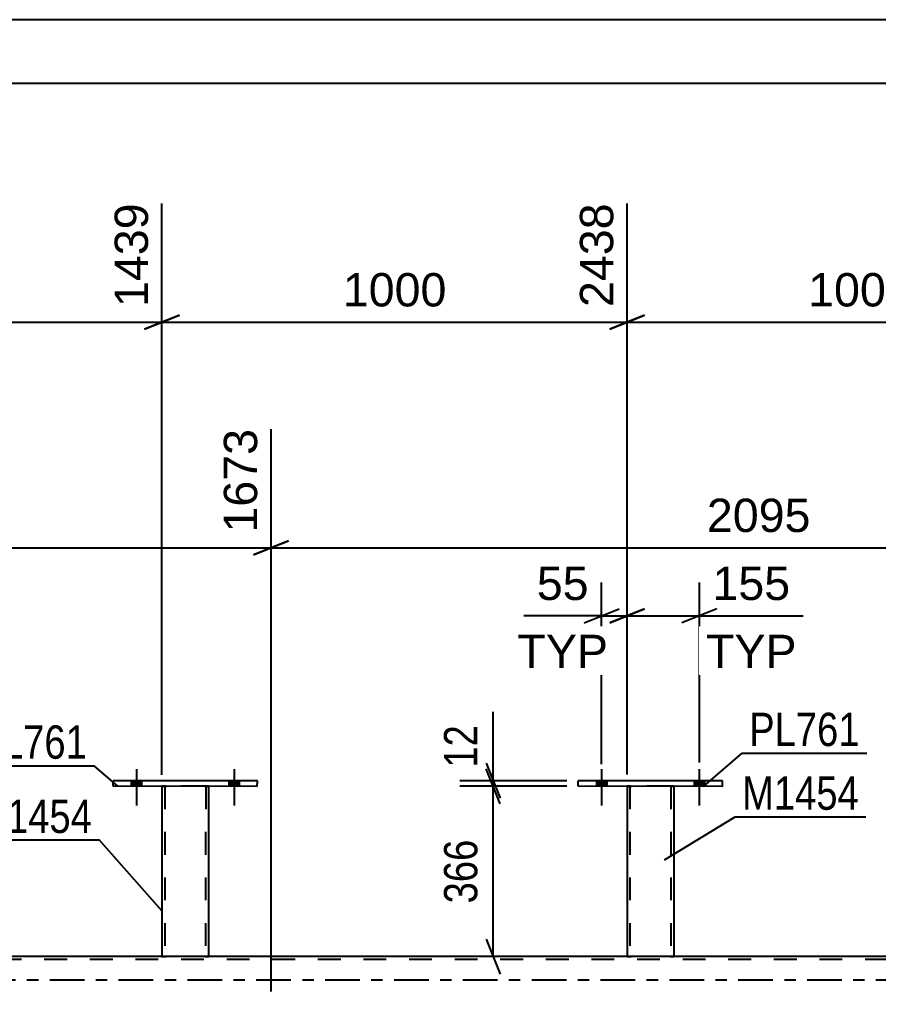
# Model space of a CAD drawing. Header units: millimetres. Extents: x -57 to 784, y -422 to 172.
# Drawn here: x 43.1 to 116.9, y -1 to 82.5 of the extents above; entities that cross this region are included whole.
import ezdxf

# ---------------------------------------------------------------- set-up
doc = ezdxf.new("R2010")
doc.units = ezdxf.units.MM
doc.linetypes.add('DXK_LINE_DOT2', pattern=[3.9198, 1.9599, -1.9599])
doc.linetypes.add('DXK_LINE_DOT3', pattern=[5.9187, 2.979, -0.9799, 0.9799, -0.9799])
doc.styles.add('Arial', font='ARIAL.TTF', dxfattribs={"height": 0.2})
doc.styles.add('Arial Narrow', font='ARIALN.TTF', dxfattribs={"height": 0.2})

# ---------------------------------------------------------------- blocks, each defined once
blk = doc.blocks.new('Bolt-122571766-3803 - 3505')
at = {"linetype": 'Continuous'}
for points in [[(92.667, 16.64), (93.547, 16.639), (93.547, 17.119), (92.667, 17.12)], [(101.067, 16.637), (101.947, 16.637), (101.947, 17.117), (101.067, 17.117)]]:
    blk.add_hatch(color=1, dxfattribs=at).paths.add_polyline_path(points)
at = {"color": 1, "linetype": 'Continuous'}
for p, q in [((93.108, 18.119), (93.107, 14.999)), ((101.508, 18.117), (101.507, 14.997)), ((92.667, 17.12), (92.667, 16.64)), ((93.547, 17.119), (93.547, 16.639)), ((101.067, 17.117), (101.067, 16.637)), ((101.947, 17.117), (101.947, 16.637))]:
    blk.add_line(p, q, dxfattribs=at)
blk = doc.blocks.new('Bolt-122571766-3804 - 3505')
at = {"linetype": 'Continuous'}
for points in [[(92.667, 16.64), (93.547, 16.639), (93.547, 17.119), (92.667, 17.12)], [(101.067, 16.637), (101.947, 16.637), (101.947, 17.117), (101.067, 17.117)]]:
    blk.add_hatch(color=1, dxfattribs=at).paths.add_polyline_path(points)
at = {"color": 1, "linetype": 'Continuous'}
for p, q in [((93.108, 18.119), (93.107, 14.999)), ((101.508, 18.117), (101.507, 14.997)), ((92.667, 17.12), (92.667, 16.64)), ((93.547, 17.119), (93.547, 16.639)), ((101.067, 17.117), (101.067, 16.637)), ((101.947, 17.117), (101.947, 16.637))]:
    blk.add_line(p, q, dxfattribs=at)
blk = doc.blocks.new('Bolt-122571766-3805 - 3505')
at = {"linetype": 'Continuous'}
for points in [[(52.673, 16.64), (53.553, 16.639), (53.554, 17.119), (52.674, 17.12)], [(61.073, 16.637), (61.953, 16.637), (61.954, 17.117), (61.074, 17.117)]]:
    blk.add_hatch(color=1, dxfattribs=at).paths.add_polyline_path(points)
at = {"color": 1, "linetype": 'Continuous'}
for p, q in [((53.114, 18.119), (53.113, 14.999)), ((61.514, 18.117), (61.513, 14.997)), ((52.674, 17.12), (52.673, 16.64)), ((53.554, 17.119), (53.553, 16.639)), ((61.074, 17.117), (61.073, 16.637)), ((61.954, 17.117), (61.953, 16.637))]:
    blk.add_line(p, q, dxfattribs=at)
blk = doc.blocks.new('Part-122571766-3894 - 3505')
at = {"color": 2, "linetype": 'Continuous'}
for p, q in [((51.113, 16.64), (51.114, 17.12)), ((63.514, 17.116), (51.114, 17.12)), ((63.513, 16.636), (63.514, 17.116)), ((63.513, 16.636), (51.113, 16.64))]:
    blk.add_line(p, q, dxfattribs=at)
blk = doc.blocks.new('Bolt-122571766-3923 - 3505')
at = {"linetype": 'Continuous'}
for points in [[(52.673, 16.64), (53.553, 16.639), (53.554, 17.119), (52.674, 17.12)], [(61.073, 16.637), (61.953, 16.637), (61.954, 17.117), (61.074, 17.117)]]:
    blk.add_hatch(color=1, dxfattribs=at).paths.add_polyline_path(points)
at = {"color": 1, "linetype": 'Continuous'}
for p, q in [((53.114, 18.119), (53.113, 14.999)), ((61.514, 18.117), (61.513, 14.997)), ((52.674, 17.12), (52.673, 16.64)), ((53.554, 17.119), (53.553, 16.639)), ((61.074, 17.117), (61.073, 16.637)), ((61.954, 17.117), (61.953, 16.637))]:
    blk.add_line(p, q, dxfattribs=at)
blk = doc.blocks.new('Part-122571766-3974 - 3505')
at = {"color": 2, "linetype": 'Continuous'}
for p, q in [((55.309, 2), (33.833, 2)), ((95.303, 2), (59.309, 2)), ((135.308, 2), (99.303, 2))]:
    blk.add_line(p, q, dxfattribs=at)
at = {"color": 7, "linetype": 'DXK_LINE_DOT2'}
for p, q in [((697.847, 1.76), (33.833, 1.76)), ((59.309, 2), (55.309, 2)), ((693.916, 2), (95.303, 2)), ((99.303, 2), (95.303, 2))]:
    blk.add_line(p, q, dxfattribs=at)
at = {"color": 7, "linetype": 'DXK_LINE_DOT3'}
blk.add_line((33.833, 0), (707.847, 0), dxfattribs=at)
blk = doc.blocks.new('Part-122571766-4038 - 3505')
at = {"color": 2, "linetype": 'Continuous'}
for p, q in [((95.307, 16.639), (95.303, 2)), ((99.307, 16.637), (99.303, 1.999)), ((95.339, 2), (95.303, 2)), ((95.443, 2), (95.339, 2)), ((95.599, 2), (95.443, 2)), ((99.006, 1.999), (95.599, 2)), ((99.162, 1.999), (99.006, 1.999)), ((99.266, 1.999), (99.162, 1.999)), ((99.303, 1.999), (99.266, 1.999))]:
    blk.add_line(p, q, dxfattribs=at)
at = {"color": 7, "linetype": 'DXK_LINE_DOT2'}
for p, q in [((95.307, 16.642), (95.307, 16.642)), ((95.307, 16.642), (95.307, 16.639)), ((95.307, 16.639), (95.307, 16.642)), ((95.344, 16.642), (95.307, 16.642)), ((95.307, 16.642), (95.344, 16.642)), ((95.448, 16.642), (95.344, 16.642)), ((95.344, 16.642), (95.448, 16.642)), ((95.603, 16.642), (95.448, 16.642)), ((95.448, 16.642), (95.603, 16.642)), ((95.547, 16.642), (95.543, 2)), ((95.547, 16.642), (95.547, 16.642)), ((95.565, 16.642), (95.547, 16.642)), ((95.547, 16.642), (95.565, 16.642)), ((95.617, 16.642), (95.565, 16.642)), ((95.565, 16.642), (95.617, 16.642)), ((99.011, 16.641), (95.603, 16.642)), ((99.011, 16.64), (95.603, 16.642)), ((98.919, 16.641), (95.617, 16.642)), ((95.617, 16.642), (95.695, 16.642)), ((98.997, 16.641), (95.695, 16.642)), ((98.997, 16.64), (98.919, 16.641)), ((98.997, 16.641), (99.049, 16.641)), ((99.049, 16.64), (98.997, 16.64)), ((99.167, 16.641), (99.011, 16.641)), ((99.011, 16.64), (99.167, 16.64)), ((99.049, 16.641), (99.067, 16.641)), ((99.067, 16.64), (99.049, 16.64)), ((99.067, 16.641), (99.063, 1.999)), ((99.067, 16.64), (99.067, 16.641)), ((99.271, 16.641), (99.167, 16.641)), ((99.167, 16.64), (99.271, 16.64)), ((99.307, 16.641), (99.271, 16.641)), ((99.271, 16.64), (99.307, 16.64)), ((99.307, 16.641), (99.307, 16.64)), ((99.307, 16.637), (99.307, 16.641)), ((99.307, 16.64), (99.307, 16.637)), ((95.303, 2), (95.339, 2)), ((95.339, 2), (95.443, 2)), ((95.443, 2), (95.599, 2)), ((95.561, 2), (95.543, 2)), ((95.543, 2), (95.561, 2)), ((95.613, 2), (95.561, 2)), ((95.561, 2), (95.599, 2)), ((99.006, 1.999), (95.599, 2)), ((95.599, 2), (95.613, 2)), ((98.914, 1.999), (95.613, 2)), ((95.613, 2), (95.691, 2)), ((98.992, 1.999), (95.691, 2)), ((98.992, 1.999), (98.914, 1.999)), ((99.044, 1.999), (98.992, 1.999)), ((98.992, 1.999), (99.044, 1.999)), ((99.006, 1.999), (99.162, 1.999)), ((99.063, 1.999), (99.044, 1.999)), ((99.044, 1.999), (99.063, 1.999)), ((99.162, 1.999), (99.266, 1.999)), ((99.266, 1.999), (99.303, 1.999))]:
    blk.add_line(p, q, dxfattribs=at)
blk = doc.blocks.new('Part-122571766-4043 - 3505')
at = {"color": 2, "linetype": 'Continuous'}
for p, q in [((91.107, 16.64), (91.107, 17.12)), ((103.507, 17.116), (91.107, 17.12)), ((103.507, 16.636), (103.507, 17.116)), ((103.507, 16.636), (91.107, 16.64))]:
    blk.add_line(p, q, dxfattribs=at)
blk = doc.blocks.new('Part-122571766-4048 - 3505')
at = {"color": 2, "linetype": 'Continuous'}
for p, q in [((55.313, 16.639), (55.309, 2)), ((59.313, 16.638), (59.309, 1.999)), ((55.345, 2), (55.309, 2)), ((55.449, 2), (55.345, 2)), ((55.605, 2), (55.449, 2)), ((59.012, 1.999), (55.605, 2)), ((59.168, 1.999), (59.012, 1.999)), ((59.272, 1.999), (59.168, 1.999)), ((59.309, 1.999), (59.272, 1.999))]:
    blk.add_line(p, q, dxfattribs=at)
at = {"color": 7, "linetype": 'DXK_LINE_DOT2'}
for p, q in [((55.313, 16.642), (55.313, 16.642)), ((55.313, 16.642), (55.313, 16.639)), ((55.313, 16.639), (55.313, 16.642)), ((55.35, 16.642), (55.313, 16.642)), ((55.313, 16.642), (55.35, 16.642)), ((55.454, 16.642), (55.35, 16.642)), ((55.35, 16.642), (55.454, 16.642)), ((55.61, 16.642), (55.454, 16.642)), ((55.454, 16.642), (55.61, 16.642)), ((55.553, 16.642), (55.549, 2)), ((55.553, 16.642), (55.553, 16.642)), ((55.572, 16.642), (55.553, 16.642)), ((55.553, 16.642), (55.572, 16.642)), ((55.624, 16.642), (55.572, 16.642)), ((55.572, 16.642), (55.624, 16.642)), ((59.017, 16.641), (55.61, 16.642)), ((59.017, 16.64), (55.61, 16.642)), ((58.925, 16.641), (55.624, 16.642)), ((55.624, 16.642), (55.702, 16.642)), ((59.003, 16.641), (55.702, 16.642)), ((59.003, 16.64), (58.925, 16.641)), ((59.003, 16.641), (59.055, 16.641)), ((59.055, 16.64), (59.003, 16.64)), ((59.173, 16.641), (59.017, 16.641)), ((59.017, 16.64), (59.173, 16.64)), ((59.055, 16.641), (59.073, 16.641)), ((59.073, 16.64), (59.055, 16.64)), ((59.073, 16.641), (59.069, 1.999)), ((59.073, 16.64), (59.073, 16.641)), ((59.277, 16.641), (59.173, 16.641)), ((59.173, 16.64), (59.277, 16.64)), ((59.313, 16.641), (59.277, 16.641)), ((59.277, 16.64), (59.313, 16.64)), ((59.313, 16.641), (59.313, 16.64)), ((59.313, 16.638), (59.313, 16.641)), ((59.313, 16.64), (59.313, 16.638)), ((55.309, 2), (55.345, 2)), ((55.345, 2), (55.449, 2)), ((55.449, 2), (55.605, 2)), ((55.567, 2), (55.549, 2)), ((55.549, 2), (55.567, 2)), ((55.619, 2), (55.567, 2)), ((55.567, 2), (55.605, 2)), ((59.012, 1.999), (55.605, 2)), ((55.605, 2), (55.619, 2)), ((58.921, 1.999), (55.619, 2)), ((55.619, 2), (55.697, 2)), ((58.998, 1.999), (55.697, 2)), ((58.998, 1.999), (58.921, 1.999)), ((59.05, 1.999), (58.998, 1.999)), ((58.998, 1.999), (59.05, 1.999)), ((59.012, 1.999), (59.168, 1.999)), ((59.069, 1.999), (59.05, 1.999)), ((59.05, 1.999), (59.069, 1.999)), ((59.168, 1.999), (59.272, 1.999)), ((59.272, 1.999), (59.309, 1.999))]:
    blk.add_line(p, q, dxfattribs=at)
blk = doc.blocks.new('StraightDimension-122571766-4488 - 3505')
at = {"color": 7, "linetype": 'Continuous'}
for p, q in [((64.698, -1), (64.698, 47.338)), ((0, 3), (0, 40.667)), ((1.5, 37.743), (-1.5, 36.543)), ((63.198, 36.543), (66.198, 37.743)), ((0, 37.143), (64.698, 37.143))]:
    blk.add_line(p, q, dxfattribs=at)
at = {"color": 0}
blk.add_wipeout([(37.396, 37.893), (37.396, 42.093), (27.302, 42.093), (27.302, 37.893)], dxfattribs=at)
at = {"color": 3, "style": 'Arial'}
blk.add_text('1673', height=2.8652, dxfattribs=at).set_placement((27.902, 38.493))
at = {"color": 0, "linetype": 'Continuous'}
for points in [[(64.098, 47.938), (59.898, 47.938), (59.898, 37.843), (64.098, 37.843)], [(-0.6, 41.267), (-4.8, 41.267), (-4.8, 37.843), (-0.6, 37.843)]]:
    blk.add_wipeout(points, dxfattribs=at)
at = {"color": 3, "linetype": 'Continuous', "style": 'Arial'}
for s, height, p in [('1673', 2.8652, (63.498, 38.443)), ('0', 2.865, (-1.2, 38.443))]:
    blk.add_text(s, height=height, rotation=90.00021, dxfattribs=at).set_placement(p)
blk = doc.blocks.new('StraightDimension-122571766-11460 - 3505')
at = {"color": 7, "linetype": 'Continuous'}
for p, q in [((84.374, 15.14), (83.174, 18.14)), ((90.107, 16.64), (80.924, 16.64)), ((83.774, 2), (83.774, 16.64)), ((83.174, 3.5), (84.374, 0.5)), ((94.303, 2), (80.924, 2))]:
    blk.add_line(p, q, dxfattribs=at)
at = {"color": 0}
blk.add_wipeout([(83.024, 12.662), (78.824, 12.662), (78.824, 5.978), (83.024, 5.978)], dxfattribs=at)
at = {"color": 3, "style": 'Arial Narrow'}
blk.add_text('366', height=2.8633, rotation=90.00021, dxfattribs=at).set_placement((82.424, 6.578))
blk = doc.blocks.new('StraightDimension-122571766-4479 - 3505')
at = {"color": 7, "linetype": 'Continuous'}
for p, q in [((95.307, 17.642), (95.307, 34.148)), ((101.51, 18.68), (101.51, 34.148)), ((93.807, 30.698), (96.807, 31.898)), ((103.01, 31.898), (100.01, 30.698)), ((95.307, 31.298), (101.51, 31.298)), ((101.51, 31.298), (110.431, 31.298)), ((101.51, 31.298), (110.431, 31.298))]:
    blk.add_line(p, q, dxfattribs=at)
at = {"color": 0}
blk.add_wipeout([(109.906, 32.048), (109.906, 36.248), (102.035, 36.248), (102.035, 32.048)], dxfattribs=at)
at = {"color": 0, "linetype": 'Continuous'}
blk.add_wipeout([(110.458, 26.198), (110.458, 30.398), (101.483, 30.398), (101.483, 26.198)], dxfattribs=at)
at = {"color": 3, "style": 'Arial'}
blk.add_text('155', height=2.8652, dxfattribs=at).set_placement((102.635, 32.648))
at = {"color": 3, "linetype": 'Continuous', "style": 'Arial'}
blk.add_text('TYP', height=2.8652, dxfattribs=at).set_placement((102.083, 26.798))
blk = doc.blocks.new('StraightDimension-122571766-4700 - 3505')
at = {"color": 7, "linetype": 'Continuous'}
for p, q in [((64.698, -1), (64.698, 47.338)), ((66.198, 37.743), (63.198, 36.543)), ((64.698, 37.143), (148.514, 37.143))]:
    blk.add_line(p, q, dxfattribs=at)
at = {"color": 0}
blk.add_wipeout([(111.654, 37.893), (111.654, 42.093), (101.559, 42.093), (101.559, 37.893)], dxfattribs=at)
at = {"color": 3, "style": 'Arial'}
blk.add_text('2095', height=2.8652, dxfattribs=at).set_placement((102.159, 38.493))
blk = doc.blocks.new('StraightDimension-122571766-11459 - 3505')
at = {"color": 7, "linetype": 'Continuous'}
for p, q in [((83.774, 17.12), (83.774, 23.026)), ((83.774, 17.12), (83.774, 23.026)), ((83.174, 18.62), (84.374, 15.62)), ((84.374, 15.14), (83.174, 18.14)), ((90.107, 17.12), (80.924, 17.12)), ((83.774, 16.64), (83.774, 17.12)), ((90.107, 16.64), (80.924, 16.64))]:
    blk.add_line(p, q, dxfattribs=at)
at = {"color": 0}
blk.add_wipeout([(83.024, 22.501), (78.824, 22.501), (78.824, 17.645), (83.024, 17.645)], dxfattribs=at)
at = {"color": 3, "style": 'Arial Narrow'}
blk.add_text('12', height=2.8633, rotation=90.00021, dxfattribs=at).set_placement((82.424, 18.245))
blk = doc.blocks.new('StraightDimension-122571766-4483 - 3505')
at = {"color": 7, "linetype": 'Continuous'}
for p, q in [((93.11, 18.531), (93.11, 34.148)), ((95.307, 17.642), (95.307, 34.148)), ((91.61, 30.698), (94.61, 31.898)), ((96.807, 31.898), (93.807, 30.698)), ((93.11, 31.298), (86.413, 31.298)), ((93.11, 31.298), (86.413, 31.298)), ((93.11, 31.298), (95.307, 31.298))]:
    blk.add_line(p, q, dxfattribs=at)
at = {"color": 0}
blk.add_wipeout([(92.585, 32.048), (92.585, 36.248), (86.938, 36.248), (86.938, 32.048)], dxfattribs=at)
at = {"color": 0, "linetype": 'Continuous'}
blk.add_wipeout([(94.249, 26.198), (94.249, 30.398), (85.274, 30.398), (85.274, 26.198)], dxfattribs=at)
at = {"color": 3, "style": 'Arial'}
blk.add_text('55', height=2.8652, dxfattribs=at).set_placement((87.538, 32.648))
at = {"color": 3, "linetype": 'Continuous', "style": 'Arial'}
blk.add_text('TYP', height=2.8652, dxfattribs=at).set_placement((85.874, 26.798))
blk = doc.blocks.new('StraightDimension-122571766-4834 - 3505')
at = {"color": 7, "linetype": 'Continuous'}
for p, q in [((95.307, 17.642), (95.307, 66.724)), ((135.312, 17.642), (135.312, 66.724)), ((96.807, 57.129), (93.807, 55.929)), ((133.812, 55.929), (136.812, 57.129)), ((95.307, 56.529), (135.312, 56.529))]:
    blk.add_line(p, q, dxfattribs=at)
at = {"color": 0}
blk.add_wipeout([(120.357, 57.279), (120.357, 61.479), (110.263, 61.479), (110.263, 57.279)], dxfattribs=at)
at = {"color": 3, "style": 'Arial'}
blk.add_text('1000', height=2.8652, dxfattribs=at).set_placement((110.863, 57.879))
at = {"color": 0, "linetype": 'Continuous'}
blk.add_wipeout([(134.712, 67.324), (130.512, 67.324), (130.512, 57.229), (134.712, 57.229)], dxfattribs=at)
at = {"color": 3, "linetype": 'Continuous', "style": 'Arial'}
blk.add_text('3438', height=2.8652, rotation=90.00021, dxfattribs=at).set_placement((134.112, 57.829))
blk = doc.blocks.new('StraightDimension-122571766-4842 - 3505')
at = {"color": 7, "linetype": 'Continuous'}
for p, q in [((55.313, 17.626), (55.313, 66.724)), ((95.307, 17.642), (95.307, 66.724)), ((56.813, 57.129), (53.813, 55.929)), ((93.807, 55.929), (96.807, 57.129)), ((55.313, 56.529), (95.307, 56.529))]:
    blk.add_line(p, q, dxfattribs=at)
at = {"color": 0}
blk.add_wipeout([(80.358, 57.279), (80.358, 61.479), (70.263, 61.479), (70.263, 57.279)], dxfattribs=at)
at = {"color": 3, "style": 'Arial'}
blk.add_text('1000', height=2.8652, dxfattribs=at).set_placement((70.863, 57.879))
at = {"color": 0, "linetype": 'Continuous'}
blk.add_wipeout([(94.707, 67.324), (90.507, 67.324), (90.507, 57.229), (94.707, 57.229)], dxfattribs=at)
at = {"color": 3, "linetype": 'Continuous', "style": 'Arial'}
blk.add_text('2438', height=2.8652, rotation=90.00021, dxfattribs=at).set_placement((94.107, 57.829))
blk = doc.blocks.new('StraightDimension-122571766-4850 - 3505')
at = {"color": 7, "linetype": 'Continuous'}
for p, q in [((55.313, 17.626), (55.313, 66.724)), ((17.533, 17.642), (17.533, 64.5)), ((19.033, 57.129), (16.033, 55.929)), ((53.813, 55.929), (56.813, 57.129)), ((17.533, 56.529), (55.313, 56.529))]:
    blk.add_line(p, q, dxfattribs=at)
at = {"color": 0}
blk.add_wipeout([(41.471, 57.279), (41.471, 61.479), (31.376, 61.479), (31.376, 57.279)], dxfattribs=at)
at = {"color": 3, "style": 'Arial'}
blk.add_text('1000', height=2.8652, dxfattribs=at).set_placement((31.976, 57.879))
at = {"color": 0, "linetype": 'Continuous'}
blk.add_wipeout([(54.713, 67.324), (50.513, 67.324), (50.513, 57.229), (54.713, 57.229)], dxfattribs=at)
at = {"color": 3, "linetype": 'Continuous', "style": 'Arial'}
blk.add_text('1439', height=2.8652, rotation=90.00021, dxfattribs=at).set_placement((54.113, 57.829))
blk = doc.blocks.new('StraightDimension-122571766-6719 - 5456')
at = {"color": 7, "linetype": 'Continuous'}
blk.add_line((8.64, 77.077), (698.487, 77.077), dxfattribs=at)
blk = doc.blocks.new('StraightDimension-122571766-6068 - 5456')
at = {"color": 7, "linetype": 'Continuous'}
blk.add_line((9.28, 82.544), (697.847, 82.544), dxfattribs=at)
blk = doc.blocks.new('Mark-122571766-3890 - 3505')
at = {"color": 30, "linetype": 'Continuous'}
for p in [(38.772, 18.41), (51.521, 16.64)]:
    blk.add_line(p, (49.476, 18.41), dxfattribs=at)
at = {"color": 0}
blk.add_wipeout([(48.876, 19.01), (48.876, 22.01), (39.372, 22.01), (39.372, 19.01)], dxfattribs=at)
blk.add_wipeout([(48.876, 19.01), (48.876, 22.01), (39.372, 22.01), (39.372, 19.01)], dxfattribs=at)
at = {"color": 3, "style": 'Arial Narrow'}
blk.add_text('PL761', height=2.8633, dxfattribs=at).set_placement((39.372, 19.01))
blk = doc.blocks.new('Mark-122571766-4034 - 3505')
at = {"color": 30, "linetype": 'Continuous'}
for p, q in [((98.507, 10.332), (104.584, 14.025)), ((104.584, 14.025), (115.835, 14.025))]:
    blk.add_line(p, q, dxfattribs=at)
at = {"color": 0}
blk.add_wipeout([(115.235, 14.625), (115.235, 17.625), (105.184, 17.625), (105.184, 14.625)], dxfattribs=at)
blk.add_wipeout([(115.235, 14.625), (115.235, 17.625), (105.184, 17.625), (105.184, 14.625)], dxfattribs=at)
at = {"color": 3, "style": 'Arial Narrow'}
blk.add_text('M1454', height=2.8633, dxfattribs=at).set_placement((105.184, 14.625))
blk = doc.blocks.new('Mark-122571766-4039 - 3505')
at = {"color": 30, "linetype": 'Continuous'}
for p, q in [((101.874, 16.637), (105.194, 19.498)), ((105.194, 19.498), (115.898, 19.498))]:
    blk.add_line(p, q, dxfattribs=at)
at = {"color": 0}
blk.add_wipeout([(115.298, 20.098), (115.298, 23.098), (105.794, 23.098), (105.794, 20.098)], dxfattribs=at)
blk.add_wipeout([(115.298, 20.098), (115.298, 23.098), (105.794, 23.098), (105.794, 20.098)], dxfattribs=at)
at = {"color": 3, "style": 'Arial Narrow'}
blk.add_text('PL761', height=2.8633, dxfattribs=at).set_placement((105.794, 20.098))
blk = doc.blocks.new('Mark-122571766-4044 - 3505')
at = {"color": 30, "linetype": 'Continuous'}
for p in [(38.66, 12.029), (55.331, 5.909)]:
    blk.add_line(p, (49.912, 12.029), dxfattribs=at)
at = {"color": 0}
blk.add_wipeout([(49.312, 12.629), (49.312, 15.629), (39.26, 15.629), (39.26, 12.629)], dxfattribs=at)
blk.add_wipeout([(49.312, 12.629), (49.312, 15.629), (39.26, 15.629), (39.26, 12.629)], dxfattribs=at)
at = {"color": 3, "style": 'Arial Narrow'}
blk.add_text('M1454', height=2.8633, dxfattribs=at).set_placement((39.26, 12.629))

msp = doc.modelspace()

# ---------------------------------------------------------------- block references
for name in ['StraightDimension-122571766-6719 - 5456', 'Bolt-122571766-3805 - 3505', 'Bolt-122571766-3923 - 3505', 'Bolt-122571766-3803 - 3505', 'Bolt-122571766-3804 - 3505', 'Part-122571766-3894 - 3505', 'Part-122571766-4043 - 3505', 'Part-122571766-4048 - 3505', 'Part-122571766-4038 - 3505', 'Part-122571766-3974 - 3505']:
    msp.add_blockref(name, (0, 0))

# ---------------------------------------------------------------- next in the draw order: block references
for name in ['StraightDimension-122571766-6068 - 5456', 'StraightDimension-122571766-4488 - 3505', 'StraightDimension-122571766-11460 - 3505']:
    msp.add_blockref(name, (0, 0))

# ---------------------------------------------------------------- next in the draw order: block references
for name in ['StraightDimension-122571766-4479 - 3505', 'Mark-122571766-4044 - 3505']:
    msp.add_blockref(name, (0, 0))

# ---------------------------------------------------------------- next in the draw order: block references
msp.add_blockref('StraightDimension-122571766-4700 - 3505', (0, 0))

# ---------------------------------------------------------------- next in the draw order: block references
msp.add_blockref('StraightDimension-122571766-11459 - 3505', (0, 0))

# ---------------------------------------------------------------- next in the draw order: block references
msp.add_blockref('StraightDimension-122571766-4483 - 3505', (0, 0))

# ---------------------------------------------------------------- next in the draw order: block references
msp.add_blockref('StraightDimension-122571766-4834 - 3505', (0, 0))

# ---------------------------------------------------------------- next in the draw order: block references
for name in ['StraightDimension-122571766-4842 - 3505', 'Mark-122571766-4034 - 3505']:
    msp.add_blockref(name, (0, 0))

# ---------------------------------------------------------------- next in the draw order: block references
for name in ['StraightDimension-122571766-4850 - 3505', 'Mark-122571766-4039 - 3505']:
    msp.add_blockref(name, (0, 0))

# ---------------------------------------------------------------- next in the draw order: block references
msp.add_blockref('Mark-122571766-3890 - 3505', (0, 0))

doc.saveas('drawing.dxf')
